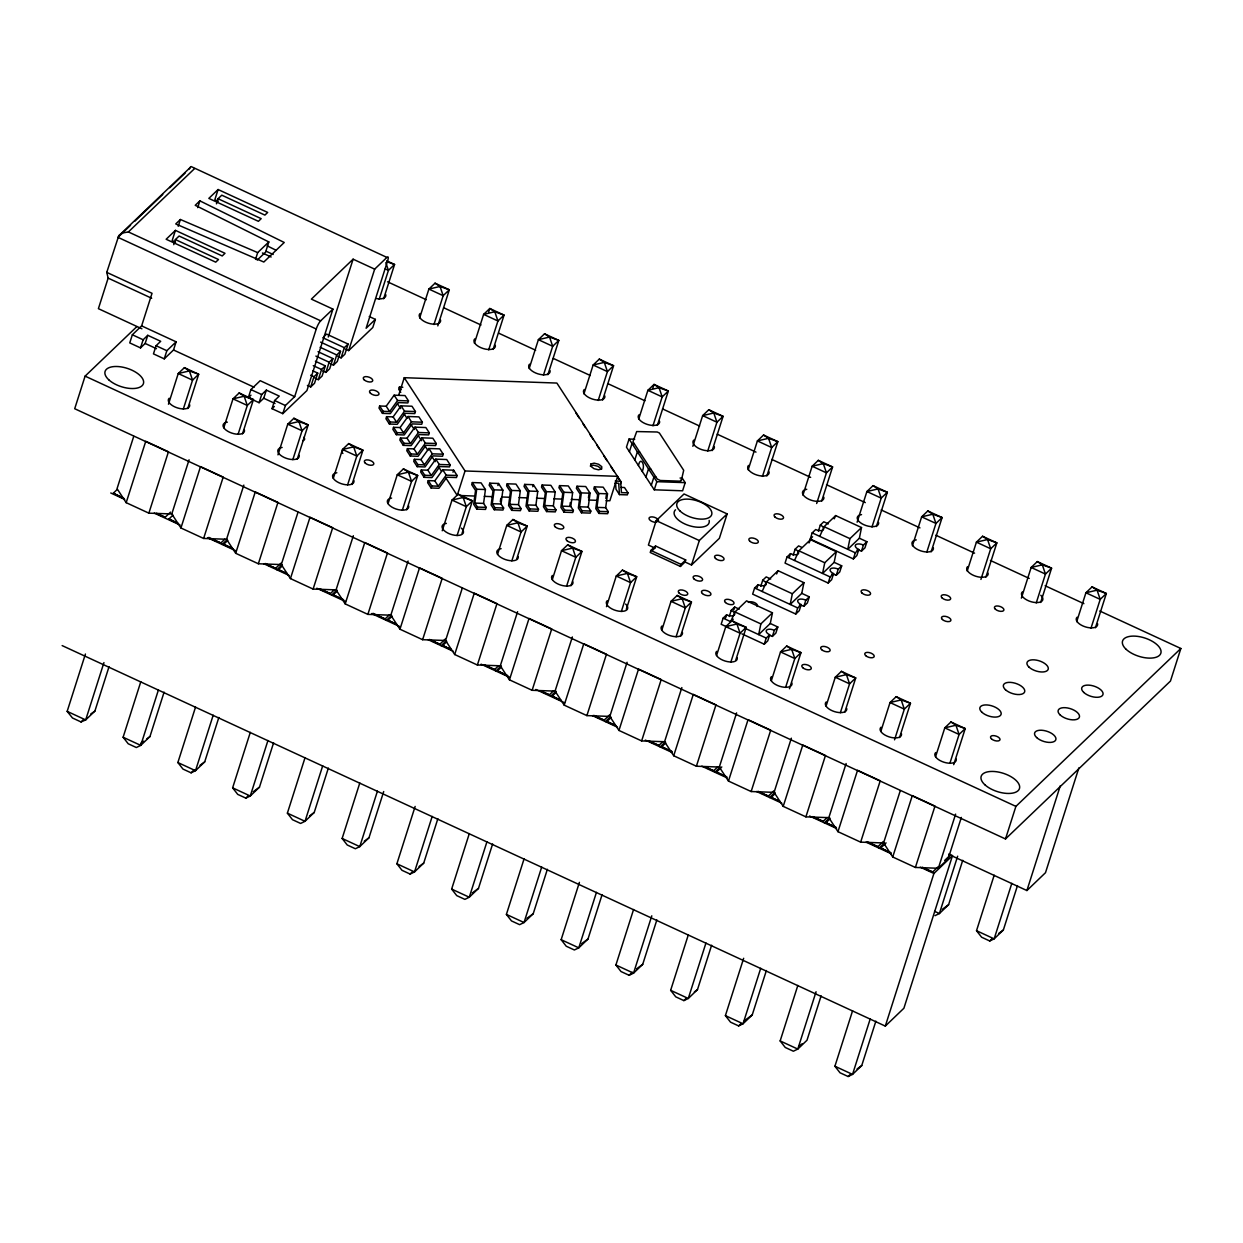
<?xml version="1.0" encoding="UTF-8"?>
<svg xmlns="http://www.w3.org/2000/svg" width="1243" height="1243" viewBox="0 0 1243 1243"><rect width="100%" height="100%" fill="white"/><g stroke="black" fill="none" stroke-linecap="round" stroke-linejoin="round"><path stroke-width="1.5" d="M681.242 480.839L683.697 470.305L659.38 432.999L657.221 432.005L636.696 431.554L632.982 441.762L657.283 479.068L660.344 480.482L679.968 481.165L681.273 479.907M476.815 509.117L477.467 507.082L474.857 503.089L476.706 489.229L472.356 482.564L481.088 482.874L485.423 489.524L483.589 503.399L486.184 507.393L485.531 509.428L476.815 509.117L473.692 504.332L475.541 490.472L471.703 484.599L472.356 482.564M494.263 509.739L494.916 507.703L492.306 503.71L494.139 489.835L489.804 483.17L498.521 483.48L502.871 490.146L501.022 504.005L503.633 508.014L502.98 510.05L494.263 509.739L491.14 504.953L492.974 491.078L489.152 485.205L489.804 483.17M500.323 501.784L500.774 498.319M511.696 510.345L512.349 508.309L509.754 504.316L511.588 490.441L507.237 483.791L515.969 484.086L520.304 490.752L518.471 504.627L521.066 508.62L520.429 510.655L511.696 510.345L508.589 505.559L510.422 491.7L506.6 485.827L507.237 483.791M529.145 510.966L529.798 508.931L527.187 504.922L529.021 491.063L524.686 484.397L533.402 484.708L537.753 491.373L535.904 505.233L538.514 509.226L537.862 511.277L529.145 510.966L526.022 506.181L527.855 492.306L524.033 486.433L524.686 484.397M546.594 511.572L547.231 509.537L544.636 505.544L546.469 491.669L542.134 485.019L550.851 485.314L555.186 491.979L553.353 505.854L555.963 509.848L555.31 511.883L546.594 511.572L543.471 506.787L545.304 492.927L541.482 487.054L542.134 485.019M564.027 512.194L564.679 510.158L562.069 506.15L563.918 492.29L559.568 485.625L568.3 485.935L572.635 492.601L570.801 506.46L573.396 510.453L572.743 512.489L564.027 512.194L560.904 507.408L562.753 493.533L558.915 487.66L559.568 485.625M569.853 505.979L570.319 502.514M581.475 512.8L582.128 510.764L579.518 506.771L581.351 492.896L577.016 486.246L585.733 486.541L590.083 493.207L588.234 507.082L590.845 511.075L590.192 513.11L581.475 512.8L578.352 508.014L580.186 494.139L576.364 488.281L577.016 486.246M588.452 497.915L588.902 494.45M598.908 513.421L599.561 511.386L596.951 507.377L598.8 493.518L594.449 486.852L603.181 487.163L607.516 493.813L605.683 507.688L608.278 511.681L607.641 513.716L598.908 513.421L595.785 508.62L597.634 494.761L593.812 488.887L594.449 486.852M605.885 498.536L606.351 495.071M772.447 612.815L760.856 623.908L758.681 634.598L770.272 623.489L772.447 612.815L746.577 600.851L734.986 611.96L730.651 621.64L723.115 618.159L721.158 624.266L728.056 627.451M803.941 582.672L792.35 593.766L790.175 604.455L801.766 593.346L803.941 582.672L778.071 570.708L766.48 581.817L762.145 591.497M836.337 551.659L824.746 562.753L822.571 573.443L834.162 562.333L836.337 551.659L810.467 539.695L798.876 550.804L794.541 560.484M861.523 527.545L849.932 538.639L847.757 549.328L859.364 538.219L861.523 527.545L835.669 515.581L824.062 526.69L819.743 536.37M141.92 328.789L98.399 308.668L108.141 278.121L106.758 272.372L118.707 235.875L191.189 166.578L386.915 257.41A6.821 1.507 -65.2 0 1 387.692 260.626L366.11 328.261L375.386 319.373L369.233 316.53M136.823 326.629L85.099 376.132L74.704 408.729L1005.494 838.963L1170.455 681.071L1180.85 648.489L1099.76 610.997M132.348 334.771L129.754 342.913L140.521 347.9L145.167 343.456L147.762 335.315L160.704 341.297L156.059 345.725L153.464 353.882L164.247 358.854L173.523 349.982L176.118 341.825L141.624 325.884L132.348 334.771L143.131 339.759L147.762 335.315M141.624 325.884L152.034 293.301L106.758 272.372M173.771 244.669L175.403 239.573L179.101 236.03L222.217 255.949L224.999 253.292L175.418 230.375L172.171 240.552L175.589 242.136M178.231 226.288L180.39 219.498L257.689 252.593L268.83 241.934L195.229 205.297L199.874 200.853L284.243 242.478L263.827 262.024L175.745 223.942L180.39 219.498M140.521 347.9L143.131 339.759M197.699 207.643L199.874 200.853M133.747 436.309L117.044 488.654L126.18 502.669L148.865 513.157L171.798 513.949L180.934 527.98L203.619 538.452L226.552 539.26L235.688 553.29L258.358 563.763L281.306 564.571L290.442 578.585L313.112 589.073L336.061 589.881L345.197 603.896L367.866 614.384L390.815 615.192L399.951 629.207L422.62 639.694L445.569 640.502L454.689 654.517L477.374 665.005L500.308 665.797L509.444 679.828L532.128 690.3L555.062 691.108L564.198 705.138L586.882 715.611L609.816 716.419L618.952 730.433L641.637 740.921L664.57 741.729L673.706 755.744L696.391 766.232L719.324 767.04L728.46 781.055L751.145 791.542L774.078 792.35L783.214 806.365L805.899 816.853L828.832 817.645L837.968 831.676L860.653 842.148L883.587 842.956L892.723 856.986L915.392 867.459L938.341 868.267L948.098 858.929L961.352 817.412M216.453 203.821L218.069 198.725L221.782 195.182L264.899 215.101L267.68 212.444L218.1 189.526L214.853 199.703L218.271 201.288M164.247 358.854L166.842 350.712L176.118 341.825M126.18 502.669L145.757 441.296L168.442 451.784L148.865 513.157M109.027 666.699L94.888 711.105L85.689 719.93L81.028 721.95L72.498 718.003L67.169 711.369L85.425 654.02M168.458 404.224L178.246 373.537L184.399 367.648L198.694 374.252L187.74 408.543M183.327 409.025L192.541 380.14L198.694 374.252L189.402 370.927L184.399 367.648M103.946 662.581L85.689 719.93L67.169 711.369M171.798 513.949L189.076 459.801M255.53 259.383L257.689 252.593M268.83 241.934L265.582 252.127L257.223 260.113M180.934 527.98L200.511 466.607L223.196 477.094L203.619 538.452M164.092 692.149L149.952 736.555L140.754 745.38L136.342 747.525L128.215 743.765L123.119 737.239L140.801 681.739M223.787 427.732L233 398.848L239.153 392.959L253.448 399.562L242.494 433.854M332.922 309.103L306.928 390.566L282.798 413.655L272.015 408.683L274.625 400.526L279.255 396.097L266.328 390.116L263.734 398.257L259.088 402.701L248.305 397.713L250.915 389.572L260.191 380.684L294.684 396.626L316.25 329.007A6.821 1.507 -65.2 0 1 320.678 320.818L332.922 309.103L311.372 299.128L353.105 259.181L374.671 269.141L386.915 257.41M238.081 434.335L247.295 405.451L253.448 399.562L244.156 396.237L239.153 392.959M158.436 689.896L140.754 745.38L123.119 737.239M259.088 402.701L261.683 394.559L266.328 390.116M226.552 539.26L243.83 485.112M235.688 553.29L255.266 491.917L277.95 502.405L258.358 563.763M282.798 413.655L285.393 405.513L294.684 396.626M218.846 717.46L204.707 761.866L195.508 770.691L191.096 772.82L182.97 769.075L177.873 762.534L195.555 707.049M277.966 454.845L287.754 424.158L293.907 418.269L308.202 424.873L297.248 459.164M307.394 385.408L310.719 386.93L313.966 376.753L317.757 373.118L312.785 370.818M328.261 337.024L353.105 259.181M317.757 373.118L314.51 383.31L310.719 386.93M292.835 459.63L302.049 430.762L308.202 424.873L298.91 421.548L293.907 418.269M314.992 378.136L318.301 379.674L321.549 369.482L325.355 365.862L315.396 361.262M213.19 715.191L195.508 770.691L177.873 762.534M325.355 365.862L322.108 376.039L318.301 379.674M322.574 370.88L325.899 372.403L329.146 362.226L332.938 358.59L318.022 351.691M332.938 358.59L329.69 368.767L325.899 372.403M330.172 363.609L333.481 365.147L336.744 354.954L340.535 351.318L320.632 342.12M340.535 351.318L337.288 361.511L333.481 365.147M337.754 356.337L341.079 357.875L344.327 347.698L348.118 344.062L326.567 334.087L324.035 336.511M348.118 344.062L344.87 354.239L341.079 357.875M345.352 349.081L348.661 350.604L374.671 269.141M281.306 564.571L298.009 512.225M379.208 299.237L388.422 270.368L394.575 264.479L386.635 260.812M290.442 578.585L310.02 517.228L332.704 527.7L313.112 589.073M375.386 319.373L372.791 327.515L348.661 350.604M383.621 298.771L394.575 264.479L386.837 261.714M273.6 742.77L259.461 787.176L250.263 796.002L245.85 798.13L237.724 794.386L232.627 787.844L250.309 732.36M333.295 478.337L342.509 449.469L348.661 443.58L362.94 450.184L352.002 484.475M347.589 484.941L356.803 456.072L362.94 450.184L353.665 446.859L348.661 443.58M267.944 740.502L250.263 796.002L232.627 787.844M379.643 406.01L378.991 408.046L382.471 413.375L390.302 413.639L398.242 402.592L407.844 402.934L408.496 400.899L405.016 395.569L394.124 395.181L386.185 406.228L379.643 406.01L383.124 411.34L382.471 413.375M386.589 416.669L385.936 418.705L389.416 424.034L397.247 424.298L405.187 413.251L414.789 413.593L415.442 411.557L411.977 406.228L401.069 405.839L393.13 416.887L386.589 416.669L390.069 421.999L389.416 424.034M419.668 317.944L428.882 289.075L435.034 283.186L449.313 289.79L437.8 325.884M402.81 387.288L399.329 387.163L398.677 389.199L400.759 392.4M336.061 589.881L353.338 535.733M398.692 395.165L404.255 377.701L556.88 383.062L620.63 481.259L621.422 492.616L627.964 492.849L627.311 494.885L619.48 494.605L616 489.276L615.611 483.605M393.534 427.328L392.881 429.363L396.362 434.693L404.193 434.957L412.132 423.91L421.734 424.251L422.387 422.216L418.922 416.887L408.015 416.498L400.075 427.545L393.534 427.328L397.014 432.657L396.362 434.693M433.962 324.547L443.176 295.679L449.313 289.79L440.038 286.465L435.034 283.186M345.197 603.896L364.774 542.538L387.459 553.011L367.866 614.384M400.479 437.987L399.826 440.022L403.307 445.351L411.138 445.631L419.077 434.568L428.68 434.91L429.332 432.875L425.867 427.545L414.96 427.157L407.02 438.22L400.479 437.987L403.959 443.316L403.307 445.351M328.354 768.081L314.215 812.471L305.017 821.312L300.604 823.441L292.478 819.681L287.382 813.155L305.048 757.655M388.049 503.648L397.263 474.764L403.416 468.891L417.695 475.494L406.756 509.785M407.424 448.645L406.772 450.681L410.252 456.01L418.083 456.29L426.023 445.243L435.625 445.569L436.277 443.533L432.813 438.204L421.905 437.816L413.966 448.878L407.424 448.645L410.905 453.975L410.252 456.01M414.37 459.304L413.733 461.339L417.197 466.669L425.028 466.948L432.968 455.901L442.57 456.228L443.223 454.192L439.758 448.863L428.851 448.49L420.911 459.537L414.37 459.304L417.85 464.633L417.197 466.669M402.328 510.251L411.557 481.367L417.695 475.494L408.419 472.154L403.416 468.891M322.698 765.812L305.017 821.312L287.382 813.155M421.315 469.963L420.678 471.998L424.143 477.328L431.974 477.607L439.913 466.56L449.515 466.886L450.168 464.851L446.703 459.522L435.796 459.149L427.856 470.196L421.315 469.963L424.795 475.292L424.143 477.328M428.26 480.621L427.623 482.657L431.088 487.986L438.919 488.266L446.859 477.219L456.461 477.545L457.113 475.51L453.648 470.18L442.741 469.807L434.801 480.855L428.26 480.621L431.741 485.951L431.088 487.986M474.422 343.254L483.636 314.37L489.789 308.497L504.068 315.101L493.129 349.392M390.815 615.192L408.092 561.044M488.639 312.102L489.789 308.497L494.792 311.775L504.068 315.101L497.93 320.989L488.701 349.858M399.951 629.207L419.528 567.833L442.213 578.321L422.62 639.694M452.996 472.216L453.648 470.18M383.699 791.542L368.969 837.782L359.771 846.623L355.358 848.751L347.232 844.991L342.136 838.466L359.802 782.966M442.228 530.761L452.017 500.074L458.17 494.186L472.449 500.789L462.085 533.278M404.255 377.701L465.037 470.973L457.238 495.413L445.709 477.732M457.082 535.562L466.311 506.678L472.449 500.789L463.173 497.464L458.17 494.186M377.437 791.123L359.771 846.623L342.136 838.466M529.176 368.565L538.39 339.681L544.543 333.792L558.822 340.411L547.883 374.702M445.569 640.502L462.272 588.157M497.868 485.516L498.521 483.48M543.455 375.168L552.684 346.284L558.822 340.411L549.546 337.071L544.543 333.792M454.689 654.517L474.282 593.144L496.967 603.632L477.374 665.005M437.862 818.702L423.723 863.093L414.525 871.933L410.112 874.062L401.986 870.302L396.89 863.776L415.146 806.427M497.557 554.269L506.771 525.385L512.924 519.496L527.203 526.1L516.839 558.589M532.765 486.743L533.402 484.708M511.836 560.873L521.05 531.988L527.203 526.1L517.927 522.775L512.924 519.496M432.191 816.433L414.525 871.933L396.89 863.776M583.93 393.876L593.144 364.991L599.297 359.103L613.576 365.706L602.637 399.997M500.308 665.797L517.601 611.665M598.209 400.479L607.423 371.595L613.576 365.706L604.3 362.381L599.297 359.103M509.444 679.828L529.036 618.455L551.721 628.942L532.128 690.3M492.616 843.997L478.477 888.403L469.279 897.228L464.866 899.373L456.74 895.613L451.644 889.087L469.31 833.587M552.312 579.58L561.525 550.696L567.678 544.807L581.957 551.41L571.019 585.702M566.59 586.183L575.804 557.299L581.957 551.41L572.681 548.085L567.678 544.807M486.945 841.744L469.279 897.228L451.644 889.087M634.738 439.214L629.067 439.028L626.456 447.169L654.253 489.804L682.593 490.799L685.188 482.657L682.236 478.12L680.061 478.042M638.684 419.186L647.898 390.302L654.051 384.413L668.33 391.017L657.392 425.308M629.409 451.691L632.019 443.549L634.194 443.627M620.366 484.226L621.018 482.191L617.538 476.861M555.062 691.108L572.355 636.96M652.886 388.018L654.051 384.413L659.054 387.692L668.33 391.017L662.177 396.905L652.963 425.79M634.8 459.957L637.395 451.815L639.586 451.893M638.405 465.488L639.057 463.453A4.863 2.16 -88 0 1 642.087 462.039A7.163 3.185 -88 0 1 643.221 464.587A4.863 2.16 -88 0 1 642.957 469.45L642.305 471.485M564.198 705.138L583.79 643.765L606.46 654.253L586.882 715.611M547.371 869.308L533.231 913.714L524.033 922.539L519.621 924.668L511.494 920.923L506.398 914.397L524.064 858.897M645.909 477.017L648.504 468.875L650.695 468.937M606.475 606.693L616.279 576.006L622.417 570.117L636.711 576.721L626.348 609.21M651.301 485.283L653.896 477.126L656.071 477.203M654.253 489.804L656.848 481.662L629.067 439.028M621.345 611.478L630.558 582.61L636.711 576.721L627.42 573.396L622.417 570.117M541.699 867.039L524.033 922.539L506.398 914.397M685.048 561.991L691.512 564.99L719.355 538.343L727.155 513.903L684.038 493.968L656.211 520.615L648.411 545.056L654.875 548.039L655.527 546.003L685.701 559.956L685.048 561.991L680.418 566.435L650.229 552.482L650.881 550.447L655.527 546.003M692.848 446.299L702.652 415.613L708.79 409.724L723.084 416.327L712.146 450.619M609.816 716.419L627.094 662.27M707.718 451.1L716.931 422.216L723.084 416.327L713.793 413.002L708.79 409.724M618.952 730.433L638.545 669.076L661.214 679.548L641.637 740.921M602.109 894.618L587.986 939.024L578.787 947.85L574.375 949.978L566.249 946.234L561.152 939.692L579.409 882.359M680.418 566.435L681.071 564.4L685.701 559.956M661.804 630.185L671.034 601.317L677.171 595.428L691.465 602.032L680.527 636.323M691.512 564.99L699.312 540.55L727.155 513.903M676.099 636.789L685.313 607.92L691.465 602.032L682.174 598.706L677.171 595.428M596.454 892.35L578.787 947.85L561.152 939.692M748.177 469.792L757.407 440.923L763.544 435.034L777.838 441.638L766.9 475.929M664.57 741.729L681.848 687.581M762.472 476.395L771.685 447.527L777.838 441.638L768.547 438.313L763.544 435.034M673.706 755.744L693.299 694.386L715.968 704.859L696.391 766.232M725.617 617.88L726.596 614.819A6.091 2.921 17.7 0 0 734.302 615.099A6.091 2.921 17.7 0 0 731.226 610.375L734.706 607.05L739.228 609.148M656.863 919.929L642.724 964.319L633.542 973.16L629.113 975.289L621.003 971.529L615.906 965.003L633.573 909.503M716.558 655.496L725.788 626.612L731.925 620.739L746.22 627.342L735.856 659.831M729.284 616.497L731.226 610.375M733.727 610.111L734.706 607.05M730.853 662.099L740.067 633.215L746.22 627.342L736.928 624.002L731.925 620.739M770.722 579.005L766.201 576.907L762.72 580.232A6.091 2.921 17.7 0 1 765.797 584.94A6.091 2.921 17.7 0 1 758.09 584.676L754.61 588.001L752.652 594.123L795.769 614.042L799.249 610.717L801.191 604.611A6.091 2.921 17.7 0 1 798.13 599.903A6.091 2.921 17.7 0 1 805.837 600.167L809.317 596.842L801.766 593.346M651.798 915.811L633.542 973.16L615.906 965.003M757.111 587.721L758.09 584.676M760.778 586.339L762.72 580.232M802.931 495.102L812.145 466.218L818.298 460.345L832.592 466.948L821.639 501.24M719.324 767.04L736.602 712.892M801.611 547.293L798.596 545.895L795.116 549.22A6.091 2.921 17.7 0 1 798.192 553.927A6.091 2.921 17.7 0 1 790.486 553.663L787.005 557.004L785.048 563.11L828.164 583.029L831.645 579.704L833.587 573.598A6.091 2.921 17.7 0 1 830.526 568.89A6.091 2.921 17.7 0 1 838.233 569.154L841.713 565.829L834.162 562.333M789.507 556.724L790.486 553.663M741.853 633.837L764.274 644.2L766.216 638.079L769.697 634.753A6.091 2.921 17.7 0 1 766.636 630.046A6.091 2.921 17.7 0 1 774.342 630.31L777.823 626.985L770.272 623.489M793.174 555.341L795.116 549.22M769.697 634.753L767.754 640.86L764.274 644.2M770.147 635.639A6.091 2.921 17.7 0 1 772.385 636.416L774.342 630.31M816.651 503.508L826.44 472.837L832.592 466.948L823.301 463.623L818.298 460.345M728.46 781.055L748.053 719.681L770.722 730.169L751.145 791.542M777.823 626.985L775.865 633.091L772.385 636.416M859.364 538.219L866.899 541.715L863.419 545.04A6.091 2.921 17.7 0 0 855.712 544.776A6.091 2.921 17.7 0 0 858.789 549.484L856.831 555.59L853.351 558.915L810.25 538.996L812.192 532.89L815.672 529.549A6.091 2.921 17.7 0 0 823.379 529.813M711.617 945.239L697.478 989.63L688.28 998.471L683.868 1000.599L675.757 996.839L670.645 990.314L688.327 934.814M818.36 531.212L820.318 525.105L823.783 521.78L828.32 523.878M771.313 680.807L780.526 651.922L786.679 646.034L800.974 652.637L789.445 688.746M795.769 614.042L797.711 607.936L801.191 604.611M799.389 605.17A6.091 2.921 17.7 0 1 803.879 606.273L805.837 600.167M809.317 596.842L807.36 602.948L803.879 606.273M785.607 687.41L794.821 658.526L800.974 652.637L791.682 649.312L786.679 646.034M705.962 942.971L688.28 998.471L670.645 990.314M828.164 583.029L830.106 576.923L833.587 573.598M831.785 574.157A6.091 2.921 17.7 0 1 836.275 575.26L838.233 569.154M841.713 565.829L839.755 571.935L836.275 575.26M857.111 522.215L866.899 491.529L873.052 485.64L887.347 492.259L876.393 526.55M774.078 792.35L791.356 738.202M853.351 558.915L855.308 552.809L858.789 549.484M856.986 550.043A6.091 2.921 17.7 0 1 861.477 551.146L863.419 545.04M866.899 541.715L864.957 547.821L861.477 551.146M871.98 527.016L881.194 498.132L887.347 492.259L878.055 488.919L873.052 485.64M783.214 806.365L802.792 744.992L825.476 755.48L805.899 816.853M766.372 970.55L752.233 1014.941L743.034 1023.781L738.622 1025.91L730.511 1022.15L725.399 1015.624L743.671 958.275M826.067 706.117L835.28 677.233L841.433 671.344L855.728 677.948L844.774 712.239M840.361 712.721L849.575 683.836L855.728 677.948L846.436 674.623L841.433 671.344M760.716 968.281L743.034 1023.781L725.399 1015.624M912.44 545.724L921.653 516.839L927.806 510.951L942.101 517.554L931.147 551.861M828.832 817.645L846.11 763.513M926.734 552.327L935.948 523.443L942.101 517.554L932.809 514.229L927.806 510.951M837.968 831.676L857.546 770.303L880.23 780.79L860.653 842.148M821.126 995.845L806.987 1040.251L797.788 1049.076L793.376 1051.221L785.25 1047.461L780.153 1040.935L797.835 985.435M880.821 731.428L890.035 702.544L896.187 696.655L910.482 703.258L899.528 737.55M894.54 739.834L904.329 709.147L910.482 703.258L901.191 699.933L896.187 696.655M816.061 991.743L797.788 1049.076L780.153 1040.935M967.194 571.034L976.408 542.15L982.56 536.261L996.855 542.865L985.901 577.156M883.587 842.956L900.289 790.626M980.913 579.44L990.702 548.753L996.855 542.865L987.563 539.54L982.56 536.261M892.723 856.986L912.3 795.613L934.985 806.101L915.392 867.459M875.88 1021.156L861.741 1065.562L852.543 1074.387L848.13 1076.516L840.004 1072.771L834.908 1066.245L852.589 1010.745M935.575 756.723L944.789 727.854L950.942 721.965L965.236 728.569L953.707 764.663M949.87 763.326L959.083 734.458L965.236 728.569L955.945 725.244L950.942 721.965M870.224 1018.887L852.543 1074.387L834.908 1066.245M1021.373 598.147L1031.162 567.461L1037.315 561.572L1051.594 568.175L1040.655 602.467M62.15 645.599L885.311 1026.096L933.913 873.472L952.495 855.619L949.077 854.05M938.341 868.267L955.618 814.118M952.495 855.619L903.894 1008.244L885.311 1026.096M1036.242 602.948L1045.456 574.064L1051.594 568.175L1042.318 564.85L1037.315 561.572M957.654 856.194L939.397 913.543L934.985 915.671M934.581 911.321L939.397 913.543L948.595 904.718L962.735 860.311M1005.494 838.963L1015.904 806.381L1180.85 648.489M1017.473 885.622L1003.35 930.013L994.151 938.853L989.739 940.982L981.613 937.222L976.516 930.696L994.182 875.196M1076.702 621.64L1085.916 592.771L1092.069 586.882L1106.348 593.486L1095.409 627.777M1090.981 628.243L1100.21 599.375L1106.348 593.486L1097.072 590.161L1092.069 586.882M1011.818 883.353L994.151 938.853L976.516 930.696M948.658 854.376L1026.904 890.547L1060.295 785.747M1078.877 767.894L1045.487 872.71L1026.904 890.547M189.371 168.97L190.334 167.183M776.626 573.94L778.071 570.708M809.022 542.927L810.467 539.695M834.224 518.813L835.669 515.581M383.124 411.34L389.665 411.557L397.589 400.51L408.496 400.899M390.069 421.999L396.61 422.216L404.534 411.169L415.442 411.557M397.014 432.657L403.555 432.875L411.48 421.828L422.387 422.216M403.959 443.316L410.501 443.549L418.44 432.486L429.332 432.875M410.905 453.975L417.446 454.208L425.386 443.145L436.277 443.533M417.85 464.633L424.391 464.866L432.331 453.819L443.223 454.192M424.795 475.292L431.337 475.525L439.276 464.478L450.168 464.851M431.741 485.951L438.282 486.184L446.221 475.137L457.113 475.51M122.902 498.07L113.268 493.253L117.262 489.416M157.364 514.058L165.179 517.259L170.509 512.132M178.588 523.816L168.955 518.999L172.948 515.161M209.927 538.53L220.866 542.989L224.859 539.151M222.124 544.465L227.438 539.369M233.342 549.111L223.709 544.31L227.702 540.472M81.028 721.95L83.157 719.915M267.804 565.114L275.62 568.3L280.949 563.188M276.878 569.776L282.192 564.679M286.496 573.629L278.463 569.62L282.456 565.767M320.989 589.788L330.374 593.61L334.367 589.772M331.632 595.086L336.946 589.99M342.85 599.732L333.217 594.915L337.21 591.078M191.096 772.82L194.281 769.774M378.866 616.373L385.128 618.921L389.121 615.083M386.387 620.397L391.7 615.301M396.004 624.235L387.971 620.226L391.965 616.388M245.85 798.13L247.963 796.095M432.067 641.031L439.882 644.231L445.212 639.104M441.141 645.707L446.439 640.596M450.758 649.545L442.726 645.537L446.719 641.699M485.252 665.704L494.636 669.526L498.629 665.689M495.895 671.018L501.193 665.906M507.113 675.664L497.464 670.847L501.473 667.009M543.129 692.289L549.39 694.837L553.384 690.999M550.649 696.313L555.947 691.217M560.251 700.166L552.218 696.158L556.227 692.32M410.112 874.062L412.225 872.027M596.329 716.962L604.145 720.148L609.474 715.036M605.388 721.624L610.701 716.527M615.005 725.477L606.972 721.468L610.981 717.615M649.514 741.636L658.883 745.458L662.892 741.62M660.142 746.934L665.456 741.838M671.375 751.58L661.727 746.763L665.735 742.926M707.391 768.221L713.637 770.769L717.646 766.931M714.896 772.245L720.21 767.149M724.514 776.083L716.481 772.074L721.81 766.962M760.576 792.879L768.392 796.079L773.721 790.952M769.65 797.555L774.964 792.444M779.268 801.393L771.235 797.385L775.228 793.547M629.113 975.289L632.299 972.244M813.777 817.552L823.146 821.374L827.154 817.537M824.404 822.866L829.718 817.754M834.022 826.704L825.989 822.695L829.982 818.857M683.868 1000.599L685.996 998.564M870.084 843.5L877.9 846.685L883.229 841.573M879.158 848.161L884.472 843.065M888.776 852.014L880.743 848.006L886.073 842.878M738.622 1025.91L740.75 1023.875M924.839 868.81L932.654 871.996L937.983 866.884M944.649 860.482L949.978 855.355M848.13 1076.516L850.243 1074.496M989.739 940.982L991.852 938.947M130.546 225.278L117.945 237.335L316.25 329.007M134.741 221.254L162.755 194.436M169.763 187.74L185.176 172.995M119.297 235.176L122.762 232.938L128.386 231.944L194.638 168.535M175.418 230.375L166.142 239.262L215.723 262.164L218.504 259.507L175.403 239.573M218.1 189.526L208.824 198.398L258.404 221.316L261.185 218.659L218.069 198.725M248.305 397.713L250.962 395.181M272.015 408.683L274.346 406.461M652.559 550.261L654.875 548.039M723.115 618.159L726.596 614.819M810.25 538.996L812.565 536.774M730.651 621.64L733.23 619.169M140.583 743.454L143.706 741.154M146.829 738.855L149.952 736.555M200.014 765.315L204.707 761.866M253.215 791.76L259.461 787.176M309.523 815.921L314.215 812.471M364.277 841.231L368.969 837.782M419.031 866.542L423.723 863.093M472.216 893.002L478.477 888.403M526.97 918.313L533.231 913.714M581.724 943.608L587.986 939.024M636.478 968.918L642.724 964.319M694.355 991.93L697.478 989.63M744.417 1020.689L752.233 1014.941M942.334 909.301L948.595 904.718M799.171 1046L802.294 1043.7M998.657 933.462L1003.35 930.013M857.048 1069.011L861.741 1065.562M90.755 714.01L94.888 711.105M590.27 466.016L593.486 465.177L597.976 466.296L601.115 468.704M465.037 470.973L617.647 476.333L609.847 500.774L605.994 500.649M656.848 481.662L685.188 482.657M615.192 481.072L620.63 481.259M614.85 483.123L618.688 483.247L619.48 494.605M621.22 487.396L624.483 487.52L627.964 492.849M476.706 489.229L485.423 489.524M494.139 489.835L502.871 490.146M511.588 490.441L520.304 490.752M529.021 491.063L537.753 491.373M546.469 491.669L555.186 491.979M563.918 492.29L572.635 492.601M581.351 492.896L590.083 493.207M598.8 493.518L607.516 493.813M461.091 495.553L474.624 496.035M484.273 496.361L492.01 496.641M501.675 496.982L509.397 497.247M519.061 497.588L526.783 497.868M536.448 498.194L544.17 498.474M553.834 498.816L561.556 499.08M571.221 499.422L578.943 499.702M588.607 500.028L596.329 500.308M474.857 503.089L483.589 503.399M492.306 503.71L501.022 504.005M509.754 504.316L518.471 504.627M527.187 504.922L535.904 505.233M544.636 505.544L553.353 505.854M562.069 506.15L570.801 506.46M579.518 506.771L588.234 507.082M596.951 507.377L605.683 507.688M477.467 507.082L486.184 507.393M494.916 507.703L503.633 508.014M512.349 508.309L521.066 508.62M529.798 508.931L538.514 509.226M547.231 509.537L555.963 509.848M564.679 510.158L573.396 510.453M582.128 510.764L590.845 511.075M599.561 511.386L608.278 511.681M385.237 268.892L388.422 270.368L385.812 262.693M387.552 281.804L426.333 299.734M443.969 307.876L480.994 324.998M498.614 333.14L535.64 350.246M553.259 358.404L590.285 375.51M607.92 383.667L644.931 400.774M662.566 408.916L699.591 426.038M717.211 434.18L755.993 452.11M771.856 459.444L810.654 477.374M826.517 484.708L865.299 502.623M881.163 509.956L919.944 527.887M935.808 535.22L974.59 553.151M990.453 560.484L1029.235 578.415M1045.114 585.748L1083.896 603.663M266.188 251.257L273.18 254.489M262.444 252.982L271.145 257.006M824.062 526.69L849.932 538.639M812.192 532.89L855.308 552.809M128.386 231.944L320.678 320.818M798.876 550.804L824.746 562.753M322.776 337.723L344.327 347.698M787.005 557.004L830.106 576.923M320.15 347.294L336.744 354.954M315.877 356.088L329.146 362.226M656.211 520.615L699.312 540.55M313.267 365.66L321.549 369.482M766.48 581.817L792.35 593.766M108.141 278.121L151.677 298.242M310.657 375.215L313.966 376.753M754.61 588.001L797.711 607.936M650.881 550.447L681.071 564.4M173.523 349.982L254.085 387.226M734.986 611.96L760.856 623.908M156.059 345.725L166.842 350.712M250.915 389.572L261.683 394.559M274.625 400.526L285.393 405.513M145.167 343.456L156.478 348.693M263.734 398.257L275.045 403.493M744.666 628.119L766.216 638.079M85.099 376.132L1015.904 806.381M113.268 493.253L123.647 498.055M156.525 513.25L165.179 517.259M168.955 518.999L177.609 522.992M208.762 537.396L220.866 542.989M223.709 544.31L232.363 548.303M265.241 563.499L275.62 568.3M278.463 569.62L287.117 573.613M319.995 588.809L330.374 593.61M333.217 594.915L343.596 599.716M373.009 613.312L385.128 618.921M387.971 620.226L396.626 624.235M429.503 639.43L439.882 644.231M442.726 645.537L451.364 649.53M484.242 664.741L494.636 669.526M497.464 670.847L507.859 675.648M540.736 690.844L549.39 694.837M552.218 696.158L560.873 700.151M593.75 715.346L604.145 720.148M606.972 721.468L615.627 725.461M648.504 740.657L658.883 745.458M661.727 746.763L672.106 751.564M704.999 766.76L713.637 770.769M716.481 772.074L726.86 776.875M758.012 791.278L768.392 796.079M771.235 797.385L779.889 801.393M812.767 816.589L823.146 821.374M825.989 822.695L836.368 827.496M867.521 841.884L877.9 846.685M880.743 848.006L891.122 852.807M922.275 867.194L932.654 871.996M110.751 492.989L124.673 499.422M154.256 513.095L180.126 525.059M207.503 537.706L236.015 550.882M263.796 563.732L289.029 575.4M316.81 588.234L345.523 601.503M371.564 613.545L400.277 626.814M428.043 639.648L453.291 651.316M481.072 664.166L509.785 677.435M535.826 689.461L564.524 702.746M592.305 715.58L617.553 727.248M645.319 740.082L672.308 752.559M701.813 766.201L727.046 777.854M756.567 791.496L781.8 803.164M809.581 816.014L836.555 828.475M866.076 842.117L891.138 853.708M920.224 867.148L933.913 873.472M267.214 245.865L275.822 250.123M575.866 412.894L579.347 418.223M582.812 423.552L585.422 427.561M589.757 434.211L593.237 439.556M596.702 444.885L599.312 448.878M603.647 455.544L607.128 460.873M610.593 466.203L614.073 471.532M399.329 387.163L401.069 389.836M394.124 395.181L397.589 400.51M401.069 405.839L404.534 411.169M408.015 416.498L411.48 421.828M414.96 427.157L418.44 432.486M421.905 437.816L425.386 443.145M428.851 448.49L432.331 453.819M435.796 459.149L439.276 464.478M442.741 469.807L446.221 475.137M397.511 403.757L400.65 408.574M403.789 413.406L406.943 418.223M411.122 424.655L414.276 429.488M418.456 435.92L421.61 440.737M424.749 445.569L427.887 450.386M432.082 456.818L435.221 461.65M438.375 466.467L441.514 471.299M386.185 406.228L389.665 411.557M393.13 416.887L396.61 422.216M400.075 427.545L403.555 432.875M407.02 438.22L410.501 443.549M413.966 448.878L417.446 454.208M420.911 459.537L424.391 464.866M427.856 470.196L431.337 475.525M434.801 480.855L438.282 486.184M709.163 520.397A18.257 8.748 17.7 0 1 689.135 525.618A18.257 8.748 17.7 0 1 675.508 509.785M820.318 525.105A6.091 2.921 17.7 0 1 823.86 528.788M1097.585 623.722A11.125 5.329 17.7 0 1 1085.388 626.892A11.125 5.329 17.7 0 1 1077.091 617.243M1040.779 595.257A11.125 5.329 17.7 0 1 1033.446 602.28A11.125 5.329 17.7 0 1 1022.336 591.932M550.059 370.632A11.125 5.329 17.7 0 1 537.862 373.817A11.125 5.329 17.7 0 1 529.565 364.168M495.304 345.321A11.125 5.329 17.7 0 1 483.107 348.506A11.125 5.329 17.7 0 1 474.81 338.857M988.092 573.101A11.125 5.329 17.7 0 1 975.895 576.286A11.125 5.329 17.7 0 1 967.582 566.637M656.646 522.246A4.941 2.362 17.7 0 1 649.53 519.667A4.941 2.362 17.7 0 1 652.42 516.902A4.941 2.362 17.7 0 1 658.526 520.444M342.897 453.462A4.941 2.362 17.7 0 1 343.86 450.246M518.176 556.584A11.125 5.329 17.7 0 1 503.291 558.729A11.125 5.329 17.7 0 1 501.115 548.691M461.371 528.12A11.125 5.329 17.7 0 1 459.195 535.329A11.125 5.329 17.7 0 1 444.186 530.606A11.125 5.329 17.7 0 1 446.361 523.396M408.683 505.963A11.125 5.329 17.7 0 1 393.782 508.107A11.125 5.329 17.7 0 1 391.607 498.086M353.929 480.668A11.125 5.329 17.7 0 1 339.028 482.797A11.125 5.329 17.7 0 1 336.853 472.775M385.796 294.715A11.125 5.329 17.7 0 1 376.411 298.584M189.666 404.736A11.125 5.329 17.7 0 1 177.469 407.922A11.125 5.329 17.7 0 1 169.157 398.273M299.175 455.358A11.125 5.329 17.7 0 1 284.274 457.502A11.125 5.329 17.7 0 1 282.114 447.464M244.42 430.047A11.125 5.329 17.7 0 1 229.52 432.191A11.125 5.329 17.7 0 1 227.36 422.154M714.321 446.563A11.125 5.329 17.7 0 1 702.124 449.748A11.125 5.329 17.7 0 1 693.812 440.084M823.829 497.169A11.125 5.329 17.7 0 1 808.929 499.313A11.125 5.329 17.7 0 1 806.769 489.291M769.075 471.874A11.125 5.329 17.7 0 1 756.878 475.044A11.125 5.329 17.7 0 1 748.566 465.395M878.583 522.48A11.125 5.329 17.7 0 1 863.683 524.624A11.125 5.329 17.7 0 1 861.523 514.602M659.567 421.253A11.125 5.329 17.7 0 1 647.37 424.438A11.125 5.329 17.7 0 1 639.057 414.789M604.813 395.942A11.125 5.329 17.7 0 1 592.616 399.127A11.125 5.329 17.7 0 1 584.319 389.479M901.455 733.743A11.125 5.329 17.7 0 1 889.258 736.928A11.125 5.329 17.7 0 1 880.945 727.279M846.701 708.432A11.125 5.329 17.7 0 1 834.504 711.617A11.125 5.329 17.7 0 1 826.191 701.969M791.946 683.122A11.125 5.329 17.7 0 1 779.749 686.307A11.125 5.329 17.7 0 1 771.437 676.658M933.338 547.79A11.125 5.329 17.7 0 1 918.437 549.934A11.125 5.329 17.7 0 1 916.262 539.897M737.192 657.811A11.125 5.329 17.7 0 1 724.995 660.996A11.125 5.329 17.7 0 1 716.683 651.348M682.438 632.516A11.125 5.329 17.7 0 1 670.241 635.686A11.125 5.329 17.7 0 1 661.944 626.037M440.55 320.01A11.125 5.329 17.7 0 1 428.353 323.196A11.125 5.329 17.7 0 1 420.056 313.547M303.68 437.381A4.941 2.362 17.7 0 1 302.702 440.597M748.317 602.42A4.941 2.362 17.7 0 1 754.579 602.637A4.941 2.362 17.7 0 1 757.065 606.46M956.209 759.053A11.125 5.329 17.7 0 1 944.012 762.239A11.125 5.329 17.7 0 1 935.699 752.574M625.633 604.051A11.125 5.329 17.7 0 1 618.284 611.074A11.125 5.329 17.7 0 1 607.19 600.726M572.93 581.895A11.125 5.329 17.7 0 1 560.733 585.08A11.125 5.329 17.7 0 1 552.436 575.431M590.922 463.981L590.86 466.28L593.999 468.689L598.489 469.807L601.705 468.968L601.767 466.669L598.629 464.26L594.138 463.142L590.922 463.981M440.038 286.465L428.882 289.075L443.176 295.679L440.038 286.465M189.402 370.927L178.246 373.537L192.541 380.14L189.402 370.927M494.792 311.775L483.636 314.37L497.93 320.989L494.792 311.775M244.156 396.237L233 398.848L247.295 405.451L244.156 396.237M549.546 337.071L538.39 339.681L552.684 346.284L549.546 337.071M298.91 421.548L287.754 424.158L302.049 430.762L298.91 421.548M604.3 362.381L593.144 364.991L607.423 371.595L604.3 362.381M353.665 446.859L342.509 449.469L356.803 456.072L353.665 446.859M659.054 387.692L647.898 390.302L662.177 396.905L659.054 387.692M408.419 472.154L397.263 474.764L411.557 481.367L408.419 472.154M713.793 413.002L702.652 415.613L716.931 422.216L713.793 413.002M463.173 497.464L452.017 500.074L466.311 506.678L463.173 497.464M768.547 438.313L757.407 440.923L771.685 447.527L768.547 438.313M517.927 522.775L506.771 525.385L521.05 531.988L517.927 522.775M823.301 463.623L812.145 466.218L826.44 472.837L823.301 463.623M572.681 548.085L561.525 550.696L575.804 557.299L572.681 548.085M878.055 488.919L866.899 491.529L881.194 498.132L878.055 488.919M627.42 573.396L616.279 576.006L630.558 582.61L627.42 573.396M932.809 514.229L921.653 516.839L935.948 523.443L932.809 514.229M682.174 598.706L671.034 601.317L685.313 607.92L682.174 598.706M987.563 539.54L976.408 542.15L990.702 548.753L987.563 539.54M736.928 624.002L725.788 626.612L740.067 633.215L736.928 624.002M1042.318 564.85L1031.162 567.461L1045.456 574.064L1042.318 564.85M791.682 649.312L780.526 651.922L794.821 658.526L791.682 649.312M1097.072 590.161L1085.916 592.771L1100.21 599.375L1097.072 590.161M846.436 674.623L835.28 677.233L849.575 683.836L846.436 674.623M901.191 699.933L890.035 702.544L904.329 709.147L901.191 699.933M955.945 725.244L944.789 727.854L959.083 734.458L955.945 725.244M680.17 511.137A18.257 8.748 17.7 0 0 710.452 516.591A18.257 8.748 17.7 0 0 692.227 499.608A18.257 8.748 17.7 0 0 680.17 511.137M802.729 667.677A4.941 2.362 17.7 0 0 810.933 669.154A4.941 2.362 17.7 0 0 805.992 664.554A4.941 2.362 17.7 0 0 802.729 667.677M821.592 649.638A4.941 2.362 17.7 0 0 829.78 651.114A4.941 2.362 17.7 0 0 824.855 646.515A4.941 2.362 17.7 0 0 821.592 649.638M679.206 593.191A4.941 2.362 17.7 0 0 687.41 594.651A4.941 2.362 17.7 0 0 682.469 590.068A4.941 2.362 17.7 0 0 679.206 593.191M365.271 463.126A4.941 2.362 17.7 0 0 373.459 464.602A4.941 2.362 17.7 0 0 368.534 460.003A4.941 2.362 17.7 0 0 365.271 463.126M702.404 593.548A4.941 2.362 17.7 0 0 710.592 595.009A4.941 2.362 17.7 0 0 705.651 590.425A4.941 2.362 17.7 0 0 702.404 593.548M715.486 558.449A4.941 2.362 17.7 0 0 723.69 559.925A4.941 2.362 17.7 0 0 718.749 555.326A4.941 2.362 17.7 0 0 715.486 558.449M694.045 578.974A4.941 2.362 17.7 0 0 702.248 580.45A4.941 2.362 17.7 0 0 697.307 575.851A4.941 2.362 17.7 0 0 694.045 578.974M942.132 597.992A4.941 2.362 17.7 0 0 950.32 599.468A4.941 2.362 17.7 0 0 945.395 594.869A4.941 2.362 17.7 0 0 942.132 597.992M942.38 619.496A4.941 2.362 17.7 0 0 950.569 620.972A4.941 2.362 17.7 0 0 945.643 616.388A4.941 2.362 17.7 0 0 942.38 619.496M1036.631 737.55A11.125 5.329 17.7 0 0 1055.089 740.875A11.125 5.329 17.7 0 0 1043.98 730.527A11.125 5.329 17.7 0 0 1036.631 737.55M981.892 712.239A11.125 5.329 17.7 0 0 1000.335 715.564A11.125 5.329 17.7 0 0 989.226 705.216A11.125 5.329 17.7 0 0 981.892 712.239M1060.201 715.005A11.125 5.329 17.7 0 0 1078.644 718.314A11.125 5.329 17.7 0 0 1067.551 707.966A11.125 5.329 17.7 0 0 1060.201 715.005M1083.772 692.444A11.125 5.329 17.7 0 0 1102.215 695.754A11.125 5.329 17.7 0 0 1091.105 685.406A11.125 5.329 17.7 0 0 1083.772 692.444M1029.018 667.134A11.125 5.329 17.7 0 0 1047.461 670.443A11.125 5.329 17.7 0 0 1036.351 660.111A11.125 5.329 17.7 0 0 1029.018 667.134M1005.447 689.694A11.125 5.329 17.7 0 0 1023.906 693.004A11.125 5.329 17.7 0 0 1012.796 682.656A11.125 5.329 17.7 0 0 1005.447 689.694M555.248 526.877A4.941 2.362 17.7 0 0 563.452 528.337A4.941 2.362 17.7 0 0 558.511 523.754A4.941 2.362 17.7 0 0 555.248 526.877M108.716 379.752A20.121 9.633 17.7 0 0 142.059 385.75A20.121 9.633 17.7 0 0 122 367.042A20.121 9.633 17.7 0 0 108.716 379.752M991.448 738.855A4.941 2.362 17.7 0 0 999.652 740.331A4.941 2.362 17.7 0 0 994.711 735.732A4.941 2.362 17.7 0 0 991.448 738.855M984.767 784.675A20.121 9.633 17.7 0 0 1018.11 790.672A20.121 9.633 17.7 0 0 998.036 771.981A20.121 9.633 17.7 0 0 984.767 784.675M1126.158 649.343A20.121 9.633 17.7 0 0 1159.501 655.341A20.121 9.633 17.7 0 0 1139.427 636.649A20.121 9.633 17.7 0 0 1126.158 649.343M862.02 593.066A4.941 2.362 17.7 0 0 870.209 594.542A4.941 2.362 17.7 0 0 865.283 589.943A4.941 2.362 17.7 0 0 862.02 593.066M566.886 540.612A4.941 2.362 17.7 0 0 575.089 542.088A4.941 2.362 17.7 0 0 570.149 537.489A4.941 2.362 17.7 0 0 566.886 540.612M865.672 655.636A4.941 2.362 17.7 0 0 873.86 657.096A4.941 2.362 17.7 0 0 868.935 652.513A4.941 2.362 17.7 0 0 865.672 655.636M995.348 609.21A4.941 2.362 17.7 0 0 1003.552 610.686A4.941 2.362 17.7 0 0 998.611 606.087A4.941 2.362 17.7 0 0 995.348 609.21M370.445 393.27A4.941 2.362 17.7 0 0 378.633 394.746A4.941 2.362 17.7 0 0 373.708 390.147A4.941 2.362 17.7 0 0 370.445 393.27M364.199 379.861A4.941 2.362 17.7 0 0 372.387 381.321A4.941 2.362 17.7 0 0 367.462 376.738A4.941 2.362 17.7 0 0 364.199 379.861M725.477 602.529A4.941 2.362 17.7 0 0 733.665 604.005A4.941 2.362 17.7 0 0 728.74 599.421A4.941 2.362 17.7 0 0 725.477 602.529M749.778 541.187A4.941 2.362 17.7 0 0 757.966 542.663A4.941 2.362 17.7 0 0 753.04 538.064A4.941 2.362 17.7 0 0 749.778 541.187M774.995 517.041A4.941 2.362 17.7 0 0 783.183 518.517A4.941 2.362 17.7 0 0 778.258 513.918A4.941 2.362 17.7 0 0 774.995 517.041"/></g></svg>
